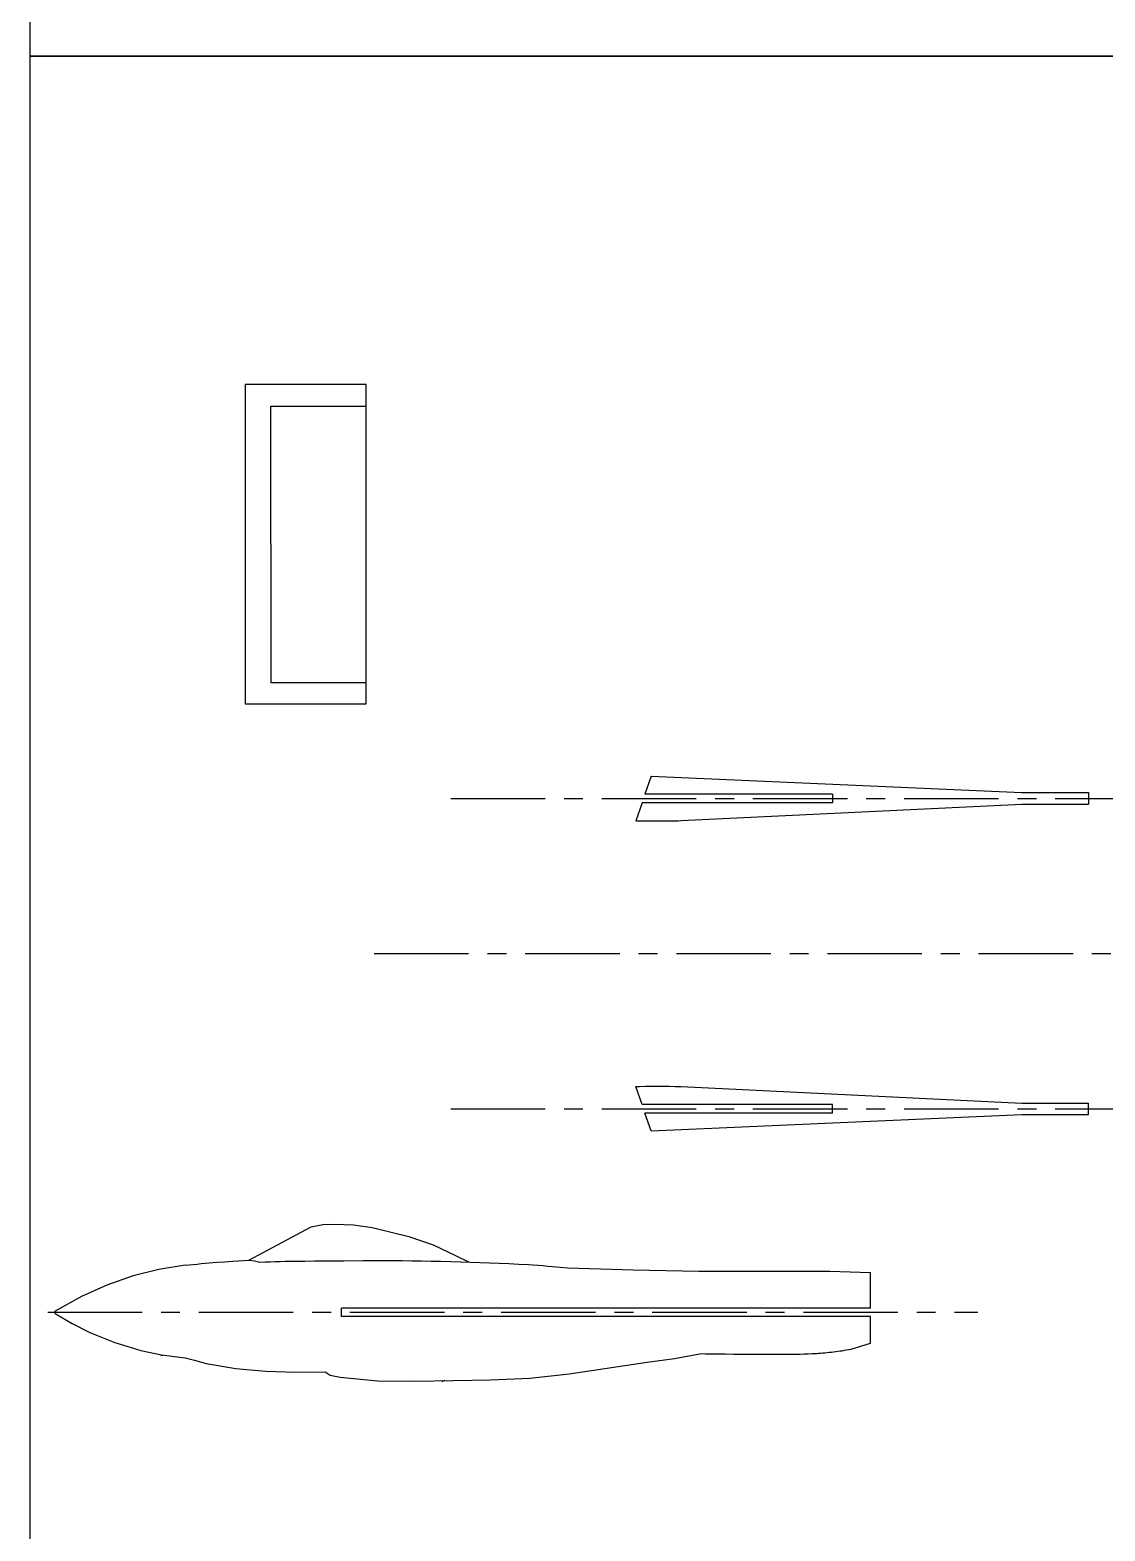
# Model space of a CAD drawing. Header units: inches. Extents: x 17 to 413, y 34 to 164.
# Drawn here: x 72.8 to 101.26, y 85.46 to 125.19 of the extents above; entities that cross this region are included whole.
import ezdxf

# ---------------------------------------------------------------- set-up
doc = ezdxf.new("R2010")
doc.units = ezdxf.units.IN
doc.header["$MEASUREMENT"] = 0
doc.linetypes.add('CENTERX2', pattern=[4, 2.5, -0.5, 0.5, -0.5])
doc.layers.add('CL', color=2, linetype='CENTERX2')
doc.layers.add('Layer 1', color=7, linetype='Continuous')

msp = doc.modelspace()

# ---------------------------------------------------------------- linework, layer by layer
at = {"linetype": 'Continuous'}
for p, q in [((78.49968, 115.80337), (78.49968, 107.35337)), ((81.69968, 115.80337), (78.49968, 115.80337)), ((81.69968, 107.35337), (81.69968, 115.80337)), ((79.1755, 111.57837), (79.1755, 115.23336)), ((79.1755, 115.23336), (81.69968, 115.23336)), ((79.1755, 111.57837), (79.1755, 107.92339)), ((79.1755, 107.92339), (81.69968, 107.92339)), ((78.49968, 107.35337), (81.69968, 107.35337)), ((89.24073, 105.43639), (89.07998, 104.96625)), ((94.04097, 104.96625), (89.07998, 104.96625)), ((94.04097, 104.96625), (94.04097, 104.73805)), ((99.05625, 105.00579), (100.81552, 105.00579)), ((100.81552, 105.00579), (100.81552, 104.70068)), ((89.00195, 104.73805), (88.83824, 104.25925)), ((94.04097, 104.73805), (89.00195, 104.73805)), ((99.05625, 104.70068), (100.81552, 104.70068)), ((89.00195, 96.75223), (88.83824, 97.23103)), ((94.04097, 96.75223), (89.00195, 96.75223)), ((94.04097, 96.52403), (94.04097, 96.75223)), ((99.05625, 96.7896), (100.81552, 96.7896)), ((100.81552, 96.4845), (100.81552, 96.7896)), ((89.24073, 96.05389), (89.07998, 96.52403)), ((94.04097, 96.52403), (89.07998, 96.52403)), ((99.05625, 96.4845), (100.81552, 96.4845)), ((95.04911, 91.36359), (81.04911, 91.36359)), ((81.04911, 91.13539), (81.04911, 91.36359)), ((95.04911, 91.13539), (81.04911, 91.13539)), ((76.90684, 90.04205), (77.16051, 89.98023)), ((80.64305, 89.65878), (80.62445, 89.67852))]:
    msp.add_line(p, q, dxfattribs=at)
at = {"layer": 'CL', "linetype": 'CENTERX2'}
for p, q in [((83.9384, 104.85215), (104.14353, 104.85215)), ((81.9106, 100.74514), (102.11572, 100.74514)), ((83.9384, 96.63813), (104.14353, 96.63813)), ((73.27151, 91.24949), (97.88662, 91.24949))]:
    msp.add_line(p, q, dxfattribs=at)
at = {"layer": 'Layer 1', "color": 7}
for p, q in [((72.8027, 124.4937), (116.76568, 124.4937)), ((72.8027, 84.68938), (72.8027, 124.4937)), ((72.8027, 124.4937), (72.8027, 124.4937)), ((78.59862, 92.63217), (80.24143, 93.51072)), ((80.24143, 93.51072), (80.55065, 93.57123)), ((80.55065, 93.57123), (80.86686, 93.58646)), ((80.86686, 93.58646), (81.36589, 93.56279)), ((81.36589, 93.56279), (81.86044, 93.4939)), ((81.86044, 93.4939), (82.83193, 93.25984)), ((82.83193, 93.25984), (83.46999, 93.03574)), ((83.46999, 93.03574), (84.08239, 92.74904)), ((77.54087, 92.55646), (77.75077, 92.57377)), ((77.75077, 92.57377), (77.96283, 92.58892)), ((77.96283, 92.58892), (78.1749, 92.60406)), ((78.1749, 92.60406), (78.59902, 92.63219)), ((78.59862, 92.63217), (78.74833, 92.61322)), ((78.74833, 92.61322), (78.88682, 92.58026)), ((78.88682, 92.58026), (79.02315, 92.58675)), ((79.02315, 92.58675), (79.15731, 92.58892)), ((79.15731, 92.58892), (79.29148, 92.59324)), ((79.29148, 92.59324), (79.42347, 92.59757)), ((79.42347, 92.59757), (79.55547, 92.59974)), ((79.55547, 92.59974), (79.68747, 92.6019)), ((79.68747, 92.6019), (79.81731, 92.60407)), ((79.81731, 92.60407), (79.94714, 92.60624)), ((79.94714, 92.60624), (80.07698, 92.60624)), ((80.07698, 92.60624), (80.33448, 92.6084)), ((80.33448, 92.6084), (80.59199, 92.61057)), ((80.59199, 92.61057), (81.107, 92.6149)), ((81.107, 92.6149), (81.62201, 92.61706)), ((81.62201, 92.61706), (81.87952, 92.61706)), ((81.87952, 92.61706), (82.13702, 92.61923)), ((82.13702, 92.61923), (82.39453, 92.61706)), ((82.39453, 92.61706), (82.65204, 92.61706)), ((82.65204, 92.61706), (82.90738, 92.6149)), ((82.90738, 92.6149), (83.16488, 92.61057)), ((83.16488, 92.61057), (83.42239, 92.60624)), ((83.42239, 92.60624), (83.6799, 92.60192)), ((83.6799, 92.60192), (83.9374, 92.59542)), ((83.9374, 92.59542), (84.19491, 92.58893)), ((84.08239, 92.74904), (84.40481, 92.58242)), ((84.19491, 92.58893), (84.45241, 92.58028)), ((84.45241, 92.58028), (84.70776, 92.57162)), ((84.70776, 92.57162), (84.96526, 92.5608)), ((75.5344, 92.21276), (74.83568, 91.97231)), ((76.21512, 92.37994), (75.5344, 92.21276)), ((76.90684, 92.49371), (76.21512, 92.37994)), ((76.90684, 92.49371), (77.01287, 92.50453)), ((77.01287, 92.50453), (77.11674, 92.51751)), ((77.11674, 92.51751), (77.22277, 92.52833)), ((77.22277, 92.52833), (77.3288, 92.53915)), ((77.3288, 92.53915), (77.43484, 92.5478)), ((77.43484, 92.5478), (77.54087, 92.55646)), ((84.96526, 92.5608), (85.22277, 92.54998)), ((85.22277, 92.54998), (85.48027, 92.53916)), ((85.48027, 92.53916), (85.73778, 92.52618)), ((85.73778, 92.52618), (85.99529, 92.51103)), ((85.99529, 92.51103), (86.12296, 92.50238)), ((86.12296, 92.50238), (86.25063, 92.49372)), ((86.25063, 92.49372), (86.38046, 92.48507)), ((86.38046, 92.48507), (86.50813, 92.47425)), ((86.50813, 92.47425), (86.6358, 92.46343)), ((86.6358, 92.46343), (87.04208, 92.43076)), ((87.04208, 92.43076), (88.76726, 92.37253)), ((88.76726, 92.37253), (90.50164, 92.33981)), ((90.50164, 92.33981), (92.23648, 92.33915)), ((92.23648, 92.33915), (93.97128, 92.33483)), ((93.97128, 92.33483), (95.04911, 92.30765)), ((74.83568, 91.97231), (74.1614, 91.66998)), ((74.1614, 91.66998), (73.47271, 91.28194)), ((73.45972, 91.26896), (73.45323, 91.24949)), ((73.45323, 91.24949), (73.45972, 91.23217)), ((73.47271, 91.28194), (73.45972, 91.26896)), ((73.45972, 91.23217), (73.47271, 91.21919)), ((73.47271, 91.21919), (73.92101, 90.95396)), ((73.92101, 90.95396), (74.38566, 90.7186)), ((74.38566, 90.7186), (75.04864, 90.44857)), ((75.04864, 90.44857), (75.73413, 90.24229)), ((75.73413, 90.24229), (76.2838, 90.12574)), ((93.78322, 90.1762), (93.83948, 90.18053)), ((93.83948, 90.18053), (93.89791, 90.18485)), ((93.89791, 90.18485), (93.95417, 90.19135)), ((93.95417, 90.19135), (94.01259, 90.19784)), ((94.01259, 90.19784), (94.06885, 90.20433)), ((94.06885, 90.20433), (94.12728, 90.21082)), ((94.12728, 90.21082), (94.18571, 90.21948)), ((94.18571, 90.21948), (94.24413, 90.22597)), ((94.24413, 90.22597), (94.30256, 90.23462)), ((94.30256, 90.23462), (94.36098, 90.24544)), ((94.36098, 90.24544), (94.41724, 90.2541)), ((94.41724, 90.2541), (94.47567, 90.26492)), ((94.47567, 90.26492), (94.53193, 90.27574)), ((94.53193, 90.27574), (94.541, 90.27783)), ((94.541, 90.27783), (95.04911, 90.43002)), ((76.26849, 90.11562), (76.30527, 90.11995)), ((76.2838, 90.12574), (76.84048, 90.04951)), ((76.84048, 90.04951), (76.90684, 90.04205)), ((77.16051, 89.98023), (77.4627, 89.898)), ((77.4627, 89.898), (78.24719, 89.76585)), ((77.8027, 89.83648), (77.8027, 89.82567)), ((87.06872, 89.62191), (89.13596, 89.92718)), ((89.13596, 89.92718), (89.85665, 90.02742)), ((89.85665, 90.02742), (90.57197, 90.15675)), ((90.57197, 90.15675), (90.68016, 90.15457)), ((90.68016, 90.15457), (90.78836, 90.1524)), ((90.78836, 90.1524), (91.00042, 90.15024)), ((91.00042, 90.15024), (91.21032, 90.14807)), ((91.21032, 90.14807), (91.42239, 90.14591)), ((91.42239, 90.14591), (91.63229, 90.14591)), ((91.63229, 90.14591), (91.84002, 90.14591)), ((91.84002, 90.14591), (92.04776, 90.14591)), ((92.04776, 90.14591), (92.25333, 90.14375)), ((92.25333, 90.14375), (92.4589, 90.14158)), ((92.4589, 90.14158), (92.66447, 90.13941)), ((92.66447, 90.13941), (92.76834, 90.13941)), ((92.76834, 90.13941), (92.87221, 90.13941)), ((92.87221, 90.13941), (92.97608, 90.13941)), ((92.97608, 90.13941), (93.07994, 90.14158)), ((93.07994, 90.14158), (93.18598, 90.14375)), ((93.18598, 90.14375), (93.29201, 90.14807)), ((93.29201, 90.14807), (93.39804, 90.1524)), ((93.39804, 90.1524), (93.5084, 90.15673)), ((93.5084, 90.15673), (93.6166, 90.16322)), ((93.6166, 90.16322), (93.67286, 90.16755)), ((93.62318, 90.16373), (93.62511, 90.16378)), ((93.62511, 90.16378), (93.62715, 90.16403)), ((93.67286, 90.16755), (93.72696, 90.17187)), ((93.72696, 90.17187), (93.78322, 90.1762)), ((78.24719, 89.76585), (79.03881, 89.68951)), ((79.03881, 89.68951), (79.83146, 89.66508)), ((79.83146, 89.66508), (80.62445, 89.67852)), ((80.64305, 89.65878), (80.74938, 89.58899)), ((80.74938, 89.58899), (81.01088, 89.53278)), ((81.01088, 89.53278), (82.00174, 89.44029)), ((82.00174, 89.44029), (82.99639, 89.43052)), ((82.99639, 89.43052), (84.98757, 89.46648)), ((83.71329, 89.42119), (83.79242, 89.45131)), ((84.98757, 89.46648), (86.03142, 89.50511)), ((86.03142, 89.50511), (87.06872, 89.62191))]:
    msp.add_line(p, q, dxfattribs=at)
at = {"layer": 'Layer 1', "linetype": 'Continuous'}
for p, q in [((95.04911, 91.36359), (95.04911, 92.30765)), ((95.04911, 90.43002), (95.04911, 91.13539))]:
    msp.add_line(p, q, dxfattribs=at)
at = {"layer": 'Layer 1', "color": 7}
for points in [[(72.8027, 164.29802), (116.76568, 164.29802), (116.76568, 124.4937), (72.8027, 124.4937), (72.8027, 164.29802), (72.8027, 164.29802)], [(89.24073, 105.43639), (89.24094, 105.43697)], [(89.24094, 105.43697), (99.05625, 105.00579)], [(90.03489, 104.26358), (99.05625, 104.70068)], [(88.83824, 104.25925), (88.93346, 104.25925), (89.09142, 104.25709), (89.40519, 104.25493), (89.56316, 104.25493), (89.72112, 104.25709), (89.87692, 104.25925), (89.95699, 104.26142), (90.03489, 104.26359)], [(88.83824, 97.23103), (88.93346, 97.23103), (89.09142, 97.23319), (89.40519, 97.23536), (89.56316, 97.23536), (89.72112, 97.23319), (89.87692, 97.23103), (89.95699, 97.22886), (90.03489, 97.2267)], [(90.03489, 97.2267), (99.05625, 96.7896)], [(89.24094, 96.05331), (99.05625, 96.4845)], [(89.24073, 96.05389), (89.24094, 96.05331)]]:
    msp.add_lwpolyline(points, dxfattribs=at)

doc.saveas('drawing.dxf')
